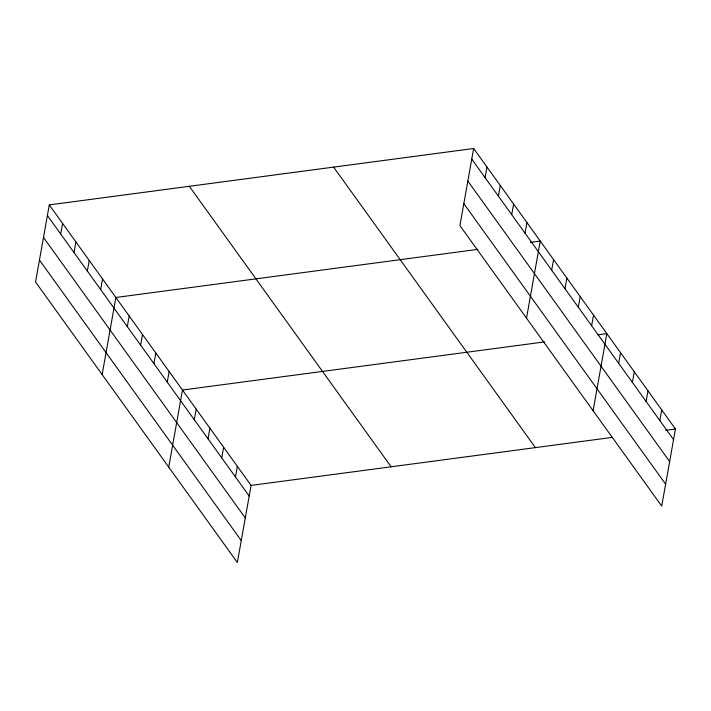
<?xml version="1.0" encoding="UTF-8"?>
<svg xmlns="http://www.w3.org/2000/svg" width="711" height="711" viewBox="0 0 711 711"><rect width="100%" height="100%" fill="white"/><g stroke="black" fill="none" stroke-linecap="round" stroke-linejoin="round"><path stroke-width="1.07" d="M49.281 204.91L35.55 282L237.35 562.499L251.081 485.409L49.281 204.91L473.65 148.501L675.45 429L661.719 506.09L459.919 225.591L473.65 148.501M60.711 234.043L62.604 223.423M74.024 252.556L75.917 241.936M87.346 271.069L89.239 260.448M100.669 289.581L102.562 278.961M102.144 374.564L115.875 297.474L477.881 249.357M127.305 326.607L129.198 315.986M140.618 345.119L142.511 334.499M153.94 363.632L155.833 353.012M167.263 382.145L169.156 371.524M168.738 467.127L182.469 390.037L544.475 341.92M194.299 419.739L196.192 409.109M208.021 438.811L209.914 428.182M221.743 457.884L223.636 447.255M235.465 476.957L237.358 466.336M485.08 177.634L486.973 167.014M498.393 196.147L500.286 185.527M511.716 214.66L513.609 204.039M525.029 233.172L526.922 222.552M526.513 318.155L540.244 241.065L530.397 242.371M551.674 270.198L553.567 259.577M564.987 288.71L566.88 278.09M578.31 307.223L580.203 296.603M591.623 325.745L593.516 315.115M593.107 410.718L606.838 333.628L598.084 334.792M618.668 363.33L620.561 352.7M632.39 382.402L634.283 371.773M646.112 401.475L648.005 390.846M659.835 420.548L661.728 409.927M251.081 485.409L611.993 437.434M665.603 430.306L675.45 429M471.757 159.122L673.557 439.62M467.847 181.056L669.646 461.555M463.821 203.657L665.62 484.155M333.61 167.121L535.41 447.61M189.322 186.291L391.121 466.789M47.388 215.531L249.188 496.029M43.487 237.465L245.286 517.963M39.461 260.066L241.26 540.564"/></g></svg>
